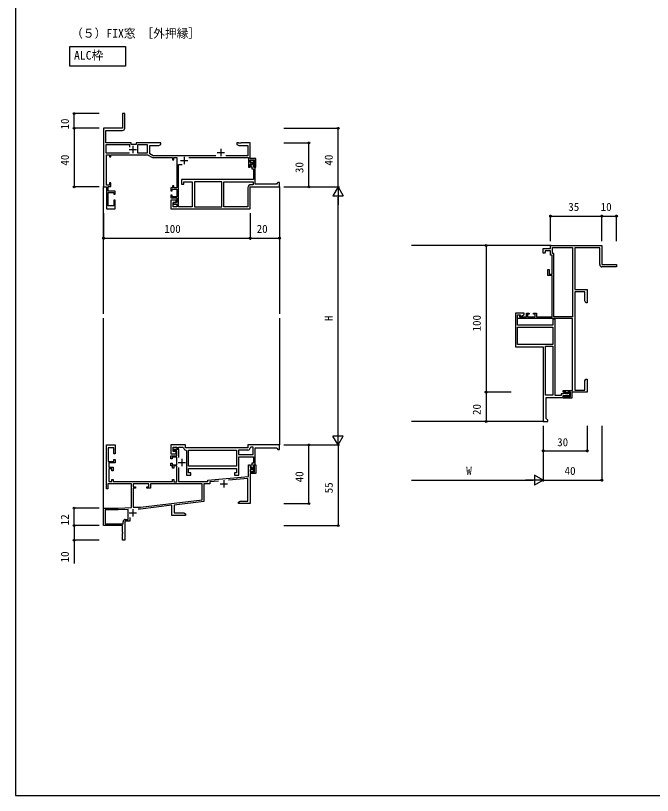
# Model space of a CAD drawing. Units: millimetres, scale not verified. Extents: x -437 to 438, y -681 to 679.
# Drawn here: x -437 to -2, y -681 to -149 of the extents above; entities that cross this region are included whole.
import ezdxf
from ezdxf.enums import TextEntityAlignment as Align

# ---------------------------------------------------------------- set-up
doc = ezdxf.new("R2010")
doc.units = ezdxf.units.MM
doc.header["$LTSCALE"] = 4
for name, color, linetype in [('0-1_USER1', 3, 'Continuous'), ('0-2_YKK_11', 7, 'Continuous'), ('0-3_YKK_12', 2, 'Continuous'), ('0-4_YKK_D', 6, 'Continuous'), ('0-5_YKK_ZWAK', 7, 'Continuous')]:
    doc.layers.add(name, color=color, linetype=linetype)
doc.styles.add('ＭＳ ゴシック', font='')
doc.styles.get('ＭＳ ゴシック').set_extended_font_data('MS Gothic')

msp = doc.modelspace()

# ---------------------------------------------------------------- linework, layer by layer
at = {"layer": '0-1_USER1'}
msp.add_lwpolyline([(-399.8, -170.241), (-361.8, -170.241), (-361.8, -183.599), (-399.8, -183.599)], close=True, dxfattribs=at)
at = {"layer": '0-2_YKK_11'}
for p, q in [((-356.8, -238), (-356.8, -243)), ((-359.3, -240.5), (-354.3, -240.5)), ((-299.3, -242.5), (-294.3, -242.5)), ((-296.8, -240), (-296.8, -245)), ((-324.3, -248), (-319.3, -248)), ((-321.8, -245.5), (-321.8, -250.5)), ((-258.3, -263.5), (-258.3, -263.5)), ((-273.289, -266), (-273.311, -266)), ((-273.311, -442), (-273.289, -442)), ((-323.3, -451.5), (-323.3, -456.5)), ((-325.8, -454), (-320.8, -454)), ((-294.8, -466.1), (-294.8, -471.1)), ((-297.3, -468.6), (-292.3, -468.6)), ((-359.3, -488.2), (-354.3, -488.2)), ((-356.8, -485.7), (-356.8, -490.7))]:
    msp.add_line(p, q, dxfattribs=at)
for points in [[(-362.3, -226), (-362.3, -216), (-363.8, -216), (-363.8, -226), (-376.8, -226), (-376.8, -266), (-374.8, -266), (-374.8, -281), (-368.8, -281), (-368.8, -275), (-369.8, -275), (-369.8, -279), (-373.6, -279), (-373.6, -269.8), (-369.8, -269.8), (-369.8, -271), (-368.8, -271), (-368.8, -268.8), (-373.6, -268.8), (-373.6, -265.8), (-371.8, -265.8), (-371.8, -263.3), (-372.8, -263.3), (-372.8, -264.8), (-374.8, -264.8), (-374.8, -244), (-372.8, -244), (-372.8, -245.5), (-371.8, -245.5), (-371.8, -244), (-346.8, -244), (-343.336, -246), (-329.8, -246), (-329.8, -247.4), (-328.8, -247.4), (-328.8, -246), (-326.8, -246), (-326.8, -266.7), (-328.8, -266.7), (-328.8, -265.2)], [(-300.199, -244.8), (-343.014, -244.8), (-345.3, -243.48), (-345.3, -237.7), (-339.012, -237.7), (-337.8, -237), (-337.8, -236), (-354.6, -236), (-354.6, -237), (-357.9, -237), (-357.9, -236), (-375.3, -236), (-375.3, -227.5), (-363.8, -227.5)], [(-358.9, -238.95), (-358.9, -237.2), (-375.3, -237.2), (-375.3, -242.8), (-359.2, -242.8)], [(-318.527, -246), (-278, -246), (-278, -252.5), (-276.8, -252.5), (-276.8, -250.82), (-276.24, -249.85), (-276.5, -249.4), (-276.8, -249.1), (-276.8, -247.5), (-273.8, -247.5), (-273.8, -251.738), (-274.34, -252.05), (-274.22, -252.5), (-272.8, -252.5), (-272.8, -246.5), (-276.8, -246.5), (-276.8, -236), (-282.842, -236), (-283.025, -236.12), (-283.575, -236.12), (-283.758, -236), (-283.842, -236), (-284.025, -236.12), (-284.575, -236.12), (-284.758, -236), (-285.8, -236), (-285.8, -237), (-284.588, -237.7), (-278.3, -237.7), (-278.3, -244.8), (-293.401, -244.8)], [(-328.8, -265.2), (-329.8, -265.2), (-329.8, -266.7), (-330.8, -266.7), (-330.8, -268.6), (-330, -268.6), (-330, -267.5), (-326.8, -267.5), (-326.8, -272.7), (-330, -272.7), (-330, -271.6), (-330.8, -271.6), (-330.8, -273.5), (-326.8, -273.5), (-326.8, -276.5), (-329.3, -276.5), (-329.3, -277.7), (-325.6, -277.7), (-325.6, -250.8), (-323.196, -250.8)], [(-294.8, -262.5), (-274.8, -262.5), (-274.8, -264.5), (-276.3, -264.5)], [(-278.3, -266.5), (-278.3, -279.5), (-294.8, -279.5), (-294.8, -262.5)], [(-70.8, -354.5), (-70.8, -326.4), (-73.8, -326.4), (-73.8, -322.2), (-72.8, -322.2), (-72.8, -325.4), (-70.8, -325.4), (-70.8, -312.5), (-71.8, -312.5), (-71.8, -309.5), (-75.6, -309.5), (-75.6, -310.507), (-76, -311.2), (-76.8, -311.2), (-76.8, -308), (-71.8, -308), (-71.8, -306), (-36.8, -306), (-36.8, -319), (-26.8, -319), (-26.8, -320.5), (-36.8, -320.5)], [(-38.3, -319), (-38.3, -307.5), (-55.3, -307.5), (-55.3, -336), (-46.8, -336), (-46.8, -345), (-47.8, -345), (-48.5, -343.788), (-48.5, -337.5), (-55.3, -337.5)], [(-55.3, -337.5), (-55.3, -404.5), (-48.5, -404.5), (-48.5, -398.213), (-47.8, -397), (-46.8, -397), (-46.8, -406), (-57.3, -406), (-57.3, -410), (-63.3, -410), (-63.3, -408.57), (-62.855, -408.451), (-62.538, -409), (-58.3, -409), (-58.3, -406), (-59.9, -406), (-60.2, -406.3), (-60.65, -406.56), (-61.62, -406), (-63.3, -406), (-63.3, -404.8), (-56.8, -404.8), (-56.8, -355.7), (-94.3, -355.7), (-94.3, -353.2), (-93.1, -353.2), (-93.1, -354.5), (-88.3, -354.5), (-88.3, -352), (-86.4, -352), (-86.4, -352.8), (-87.5, -352.8), (-87.5, -354.5), (-82.3, -354.5), (-82.3, -352.8), (-83.4, -352.8), (-83.4, -352), (-81.5, -352), (-81.5, -354.5), (-70.8, -354.5)], [(-358.8, -491.473), (-358.8, -494), (-362.3, -494), (-362.3, -507), (-363.8, -507), (-363.8, -502.458), (-363.68, -502.275), (-363.68, -501.725), (-363.8, -501.542), (-363.8, -497), (-376.8, -497), (-376.8, -485), (-366.8, -485), (-357.8, -484.686), (-357.8, -468.6), (-373.8, -468.6), (-373.8, -472), (-374.8, -472), (-374.8, -442), (-368.8, -442), (-368.8, -448), (-369.8, -448), (-369.8, -444), (-373.6, -444), (-373.6, -453.2), (-369.8, -453.2), (-369.8, -452), (-368.8, -452), (-368.8, -454.2), (-373.2, -454.2), (-373.2, -457.2), (-370.2, -457.2), (-370.2, -459.7), (-371.2, -459.7), (-371.2, -458.2), (-373.2, -458.2), (-373.2, -467), (-371.2, -467), (-371.2, -465.5), (-370.2, -465.5)], [(-370.2, -465.5), (-370.2, -467), (-329.8, -467), (-329.8, -465.6), (-328.8, -465.6), (-328.8, -467.1), (-326.8, -467.1), (-326.8, -456.3), (-328.8, -456.3), (-328.8, -457.8), (-329.8, -457.8), (-329.8, -456.3), (-330.8, -456.3), (-330.8, -454.4), (-330, -454.4), (-330, -455.5), (-326.8, -455.5), (-326.8, -450.3), (-330, -450.3), (-330, -451.4), (-330.8, -451.4), (-330.8, -449.5), (-326.8, -449.5), (-326.8, -446), (-329.3, -446), (-329.3, -444.8), (-325.6, -444.8), (-325.6, -450.601)], [(-278.3, -444), (-320.8, -444), (-320.8, -442), (-330.8, -442), (-330.8, -448), (-327.3, -448), (-327.3, -446.5), (-329.3, -446.5), (-329.3, -443.5), (-326.8, -443.5), (-326.8, -444.8), (-325.6, -444.8), (-325.6, -443.5), (-322.749, -443.5), (-322.26, -443.9)], [(-320.7, -445.46), (-320.3, -445.949), (-320.3, -462.5), (-317.3, -462.5), (-317.3, -461), (-318.8, -461), (-318.8, -458), (-286, -458), (-286, -461), (-287.5, -461), (-287.5, -462.5), (-284.5, -462.5), (-284.5, -450), (-274.5, -450), (-274.5, -454.3), (-275.7, -454.3), (-275.7, -455.5), (-276, -455.8), (-276.5, -456.3), (-276.5, -456.5), (-276, -457), (-275.7, -457.3), (-275.7, -458.9), (-276.8, -458.9), (-276.8, -460.1), (-274.5, -460.1), (-274.5, -455.5), (-273.3, -455.5), (-273.3, -444), (-258.8, -444), (-258.3, -444.5), (-257.8, -445), (-256.8, -445), (-256.8, -442), (-278.3, -442), (-278.3, -444)], [(-284.8, -448.5), (-274.8, -448.5), (-274.8, -443.5), (-276.3, -443.5), (-276.8, -444)], [(-278.3, -445.5), (-284.8, -445.5), (-284.8, -448.5)], [(-325.6, -457.399), (-325.6, -467), (-305.6, -467), (-305.6, -466), (-278, -463.585), (-278, -455.5), (-276.8, -455.5), (-276.8, -457.18), (-276.24, -458.15), (-276.5, -458.6), (-276.8, -458.9), (-276.8, -460.5), (-273.8, -460.5), (-273.8, -456.262), (-274.34, -455.95), (-274.22, -455.5), (-272.8, -455.5), (-272.8, -461.5), (-276.8, -461.5), (-276.8, -482), (-281.842, -482), (-282.025, -481.88), (-282.575, -481.88), (-282.758, -482), (-282.842, -482), (-283.025, -481.88), (-283.575, -481.88), (-283.758, -482), (-284.8, -482), (-284.8, -481), (-283.588, -480.3), (-278.3, -480.3), (-278.3, -464.816), (-291.633, -465.983)], [(-298.373, -466.572), (-304.4, -467.1), (-304.4, -468.5), (-308.4, -468.5), (-308.4, -480.566), (-328.6, -482.97), (-328.6, -488.3), (-322.012, -488.3), (-320.8, -489), (-320.8, -490), (-330.1, -490), (-330.1, -483.149), (-351.529, -485.7), (-353.29, -485.7)], [(-362, -492.8), (-360, -492.8), (-360, -485.963), (-366.779, -486.2), (-375.6, -486.2), (-375.6, -495.8)], [(-375.6, -495.8), (-363.5, -495.8), (-363.5, -494.3)]]:
    msp.add_lwpolyline(points, dxfattribs=at)
for points in [[(-346.8, -237.2), (-353.6, -237.2), (-353.6, -242.8), (-346.8, -242.8)], [(-330.8, -281), (-276.8, -281), (-276.8, -266), (-256.8, -266), (-256.8, -263), (-257.8, -263), (-258.3, -263.5), (-258.8, -264), (-273.3, -264), (-273.3, -252.5), (-274.5, -252.5), (-274.5, -247.9), (-276.8, -247.9), (-276.8, -249.1), (-275.7, -249.1), (-275.7, -250.7), (-276, -251), (-276.5, -251.5), (-276.5, -251.7), (-276, -252.2), (-275.7, -252.5), (-275.7, -253.7), (-274.5, -253.7), (-274.5, -261), (-323.6, -261), (-323.6, -264), (-322.1, -264), (-322.1, -262.5), (-316.3, -262.5), (-316.3, -279.5), (-325.6, -279.5), (-325.6, -278.2), (-326.8, -278.2), (-326.8, -279.5), (-329.3, -279.5), (-329.3, -276.5), (-327.3, -276.5), (-327.3, -275), (-330.8, -275)], [(-296, -262.5), (-314.8, -262.5), (-314.8, -279.5), (-296, -279.5)], [(-56.8, -307.2), (-56.8, -354.5), (-69.6, -354.5), (-69.6, -311.3), (-70.6, -311.3), (-70.6, -307.2)], [(-68.8, -408.3), (-68.8, -356.2), (-70.3, -356.2), (-70.3, -360.2), (-94.3, -360.2), (-94.3, -353.2), (-92.6, -353.2), (-92.6, -354.089), (-92.1, -354.377), (-89.8, -353.05), (-89.8, -352), (-95.8, -352), (-95.8, -375), (-76.8, -375), (-76.8, -426), (-73.8, -426), (-73.8, -425), (-74.3, -424.5), (-74.8, -424), (-74.8, -409.5), (-63.3, -409.5), (-63.3, -408.3), (-58.7, -408.3), (-58.7, -406), (-59.9, -406), (-59.9, -407.1), (-61.5, -407.1), (-61.8, -406.8), (-62.3, -406.3), (-62.5, -406.3), (-63, -406.8), (-63.3, -407.1), (-64.5, -407.1), (-64.5, -408.3)], [(-94.3, -361.7), (-70.3, -361.7), (-70.3, -373.5), (-94.3, -373.5)], [(-70.3, -374.7), (-70.3, -408), (-75.3, -408), (-75.3, -374.7)], [(-286, -456.5), (-318.8, -456.5), (-318.8, -445.5), (-286, -445.5)], [(-351.6, -484.5), (-309.6, -479.5), (-309.6, -468.5), (-344.8, -468.5), (-344.8, -471.5), (-347.3, -471.5), (-347.3, -470.5), (-345.8, -470.5), (-345.8, -468.5), (-356.6, -468.5), (-356.6, -470.5), (-355.1, -470.5), (-355.1, -471.5), (-356.6, -471.5), (-356.6, -484.5)]]:
    msp.add_lwpolyline(points, close=True, dxfattribs=at)
for centre, radius, start, end in [((-363.8, -226), 1.5, 270.00001, 359.99999), ((-276.3, -266.5), 2, 90.00001, 179.99999), ((-36.8, -319), 1.5, 180.00001, 269.99999), ((-320.3, -443.5), 2, 191.53697, 258.46303), ((-278.3, -444), 1.5, 270.00001, 359.99999), ((-362, -494.3), 1.5, 90.00001, 179.99999)]:
    msp.add_arc(centre, radius, start, end, dxfattribs=at)
at = {"layer": '0-3_YKK_12'}
for p, q in [((-376.8, -352.5), (-376.8, -265.7)), ((-256.8, -266), (-256.8, -352.5)), ((-71.5, -306), (-166.8, -306)), ((-376.8, -485.271), (-376.8, -355.5)), ((-256.8, -355.5), (-256.8, -442)), ((-76.3, -426), (-166.8, -426))]:
    msp.add_line(p, q, dxfattribs=at)
at = {"layer": '0-4_YKK_D'}
for p, q in [((-379.8, -216), (-397.8, -216)), ((-396.8, -226), (-396.8, -216)), ((-379.8, -226), (-397.8, -226)), ((-379.8, -226), (-397.8, -226)), ((-396.8, -226), (-396.8, -266)), ((-253.8, -226), (-215.8, -226)), ((-216.8, -266), (-216.8, -226)), ((-253.8, -236), (-235.8, -236)), ((-236.8, -266), (-236.8, -236)), ((-379.8, -266), (-397.8, -266)), ((-253.8, -266), (-215.8, -266)), ((-253.8, -266), (-215.8, -266)), ((-253.8, -266), (-235.8, -266)), ((-216.8, -266), (-220.3, -272.062)), ((-216.8, -266), (-213.3, -272.062)), ((-216.8, -266), (-216.8, -278.124)), ((-220.3, -272.062), (-213.3, -272.062)), ((-216.8, -435), (-216.8, -273)), ((-376.8, -284), (-376.8, -302)), ((-276.8, -284), (-276.8, -302)), ((-276.8, -284), (-276.8, -302)), ((-256.8, -284), (-256.8, -302)), ((-71.8, -303), (-71.8, -285)), ((-71.8, -286), (-36.8, -286)), ((-36.8, -303), (-36.8, -285)), ((-36.8, -303), (-36.8, -285)), ((-36.8, -286), (-26.8, -286)), ((-26.8, -303), (-26.8, -285)), ((-376.8, -301), (-276.8, -301)), ((-276.8, -301), (-256.8, -301)), ((-98.8, -306), (-116.8, -306)), ((-115.8, -306), (-115.8, -406)), ((-98.8, -406), (-116.8, -406)), ((-98.8, -406), (-116.8, -406)), ((-115.8, -406), (-115.8, -426)), ((-216.8, -442), (-216.8, -429.876)), ((-98.8, -426), (-116.8, -426)), ((-76.8, -429), (-76.8, -467)), ((-76.8, -429), (-76.8, -467)), ((-76.8, -429), (-76.8, -447)), ((-46.8, -429), (-46.8, -447)), ((-36.8, -429), (-36.8, -467)), ((-216.8, -442), (-220.3, -435.938)), ((-213.3, -435.938), (-220.3, -435.938)), ((-216.8, -442), (-213.3, -435.938)), ((-253.8, -442), (-215.8, -442)), ((-253.8, -442), (-215.8, -442)), ((-253.8, -442), (-235.8, -442)), ((-236.8, -482), (-236.8, -442)), ((-216.8, -442), (-216.8, -497)), ((-76.8, -446), (-46.8, -446)), ((-76.8, -466), (-82.862, -462.5)), ((-82.862, -462.5), (-82.862, -469.5)), ((-166.8, -466), (-83.8, -466)), ((-76.8, -466), (-88.924, -466)), ((-76.8, -466), (-82.862, -469.5)), ((-76.8, -466), (-36.8, -466)), ((-253.8, -482), (-235.8, -482)), ((-379.8, -485), (-397.8, -485)), ((-396.8, -497), (-396.8, -485)), ((-379.8, -497), (-397.8, -497)), ((-379.8, -497), (-397.8, -497)), ((-253.8, -497), (-215.8, -497)), ((-379.8, -507), (-397.8, -507))]:
    msp.add_line(p, q, dxfattribs=at)
msp.add_lwpolyline([(-396.8, -497), (-396.8, -507), (-396.8, -522.925)], dxfattribs=at)
for centre in [(-396.8, -216), (-396.8, -226), (-396.8, -226), (-216.8, -226), (-236.8, -236), (-396.8, -266), (-236.8, -266), (-71.8, -286), (-36.8, -286), (-36.8, -286), (-26.8, -286), (-376.8, -301), (-276.8, -301), (-276.8, -301), (-256.8, -301), (-115.8, -306), (-115.8, -406), (-115.8, -406), (-115.8, -426), (-236.8, -442), (-76.8, -446), (-46.8, -446), (-36.8, -466), (-236.8, -482), (-396.8, -485), (-396.8, -497), (-396.8, -497), (-216.8, -497), (-396.8, -507)]:
    msp.add_circle(centre, 0.637, dxfattribs=at)
at = {"layer": '0-5_YKK_ZWAK'}
msp.add_line((-436.8, 644), (-436.8, -681), dxfattribs=at)
msp.add_lwpolyline([(-436.8, -681), (438.2, -681), (438.2, 644)], dxfattribs=at)

# ---------------------------------------------------------------- texts
at = {"layer": '0-1_USER1', "style": 'ＭＳ ゴシック'}
for s, p in [('（５）FIX窓 ［外押縁］', (-398.891, -165.955)), ('ALC枠\u3000', (-396.936, -180.909))]:
    msp.add_text(s, height=5.865, dxfattribs=at).set_placement(p, align=Align.BOTTOM_LEFT)
at = {"layer": '0-4_YKK_D', "style": 'ＭＳ ゴシック'}
for s, p in [('10', (-398.8, -226.838)), ('40', (-398.8, -251.455)), ('40', (-218.8, -251.455)), ('30', (-238.8, -256.54)), ('H', (-218.8, -357.494)), ('100', (-117.8, -364.565)), ('20', (-117.8, -421.54)), ('40', (-238.8, -467.455)), ('55', (-218.8, -474.955)), ('12', (-398.8, -496.753)), ('10', (-398.8, -522.076))]:
    msp.add_text(s, height=5.499, rotation=90, dxfattribs=at).set_placement(p, align=Align.BOTTOM_LEFT)
for s, p in [('35', (-59.755, -284)), ('10', (-37.638, -284)), ('100', (-335.365, -299)), ('20', (-272.34, -299)), ('30', (-67.34, -444.5)), ('W', (-129.348, -464)), ('40', (-62.255, -464))]:
    msp.add_text(s, height=5.499, dxfattribs=at).set_placement(p, align=Align.BOTTOM_LEFT)

doc.saveas('drawing.dxf')
